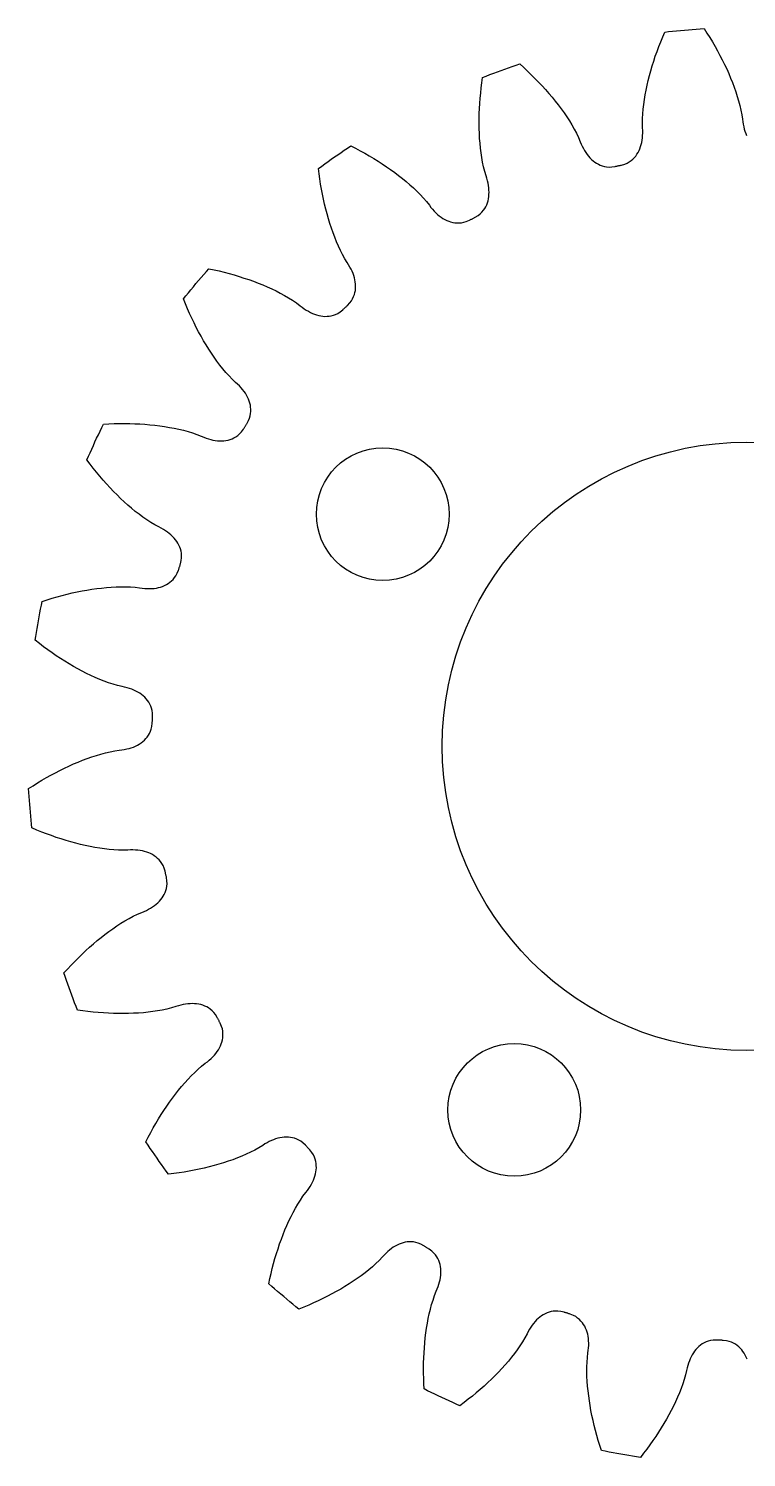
# Model space of a CAD drawing. Header units: millimetres. Extents: x -40.8 to -14.9, y -3.5 to 22.5.
# Drawn here: x -40.84 to -27.86, y -3.36 to 22.48 of the extents above; entities that cross this region are included whole.
import ezdxf

# ---------------------------------------------------------------- set-up
doc = ezdxf.new("R2010")
doc.units = ezdxf.units.MM
doc.layers.get('0').update_dxf_attribs({"linetype": 'CONTINUOUS'})

msp = doc.modelspace()

# ---------------------------------------------------------------- linework, layer by layer
msp.add_lwpolyline([(-27.851, -1.583), (-27.867, -1.545), (-27.884, -1.51), (-27.903, -1.476), (-27.925, -1.444), (-27.948, -1.414), (-27.973, -1.386), (-28.001, -1.359), (-28.03, -1.335), (-28.063, -1.312), (-28.096, -1.293), (-28.134, -1.275), (-28.174, -1.261), (-28.222, -1.249), (-28.284, -1.242), (-28.296, -1.242), (-28.308, -1.241), (-28.319, -1.241), (-28.331, -1.24), (-28.342, -1.24), (-28.354, -1.239), (-28.365, -1.239), (-28.377, -1.238), (-28.388, -1.238), (-28.4, -1.237), (-28.462, -1.239), (-28.511, -1.246), (-28.552, -1.257), (-28.592, -1.271), (-28.627, -1.287), (-28.661, -1.307), (-28.692, -1.328), (-28.722, -1.352), (-28.75, -1.378), (-28.776, -1.406), (-28.8, -1.436), (-28.822, -1.468), (-28.843, -1.502), (-28.862, -1.538), (-28.879, -1.575), (-28.895, -1.614), (-28.909, -1.655), (-28.922, -1.697), (-28.934, -1.741), (-28.944, -1.787), (-28.963, -1.868), (-28.986, -1.95), (-29.013, -2.03), (-29.042, -2.111), (-29.074, -2.191), (-29.108, -2.271), (-29.144, -2.351), (-29.182, -2.43), (-29.222, -2.51), (-29.264, -2.588), (-29.308, -2.667), (-29.354, -2.745), (-29.402, -2.823), (-29.451, -2.901), (-29.502, -2.978), (-29.554, -3.055), (-29.608, -3.131), (-29.664, -3.207), (-29.721, -3.283), (-29.779, -3.358), (-29.85, -3.348), (-29.921, -3.336), (-29.991, -3.325), (-30.062, -3.313), (-30.133, -3.301), (-30.203, -3.288), (-30.273, -3.275), (-30.344, -3.262), (-30.414, -3.248), (-30.484, -3.233), (-30.513, -3.143), (-30.541, -3.052), (-30.567, -2.961), (-30.591, -2.871), (-30.614, -2.781), (-30.635, -2.691), (-30.655, -2.601), (-30.673, -2.511), (-30.689, -2.422), (-30.703, -2.333), (-30.715, -2.245), (-30.726, -2.157), (-30.735, -2.069), (-30.741, -1.982), (-30.746, -1.895), (-30.748, -1.809), (-30.747, -1.723), (-30.744, -1.638), (-30.738, -1.554), (-30.728, -1.47), (-30.722, -1.424), (-30.718, -1.379), (-30.715, -1.335), (-30.715, -1.291), (-30.716, -1.249), (-30.719, -1.208), (-30.725, -1.168), (-30.733, -1.129), (-30.743, -1.092), (-30.755, -1.055), (-30.77, -1.02), (-30.787, -0.986), (-30.807, -0.953), (-30.828, -0.922), (-30.854, -0.892), (-30.881, -0.865), (-30.914, -0.838), (-30.949, -0.813), (-30.992, -0.79), (-31.05, -0.767), (-31.061, -0.764), (-31.072, -0.76), (-31.083, -0.757), (-31.094, -0.753), (-31.105, -0.75), (-31.116, -0.746), (-31.127, -0.743), (-31.138, -0.739), (-31.149, -0.736), (-31.16, -0.732), (-31.221, -0.718), (-31.27, -0.712), (-31.313, -0.712), (-31.354, -0.715), (-31.393, -0.722), (-31.431, -0.732), (-31.467, -0.745), (-31.502, -0.76), (-31.535, -0.778), (-31.567, -0.798), (-31.598, -0.821), (-31.628, -0.846), (-31.657, -0.873), (-31.685, -0.903), (-31.711, -0.935), (-31.736, -0.968), (-31.761, -1.004), (-31.784, -1.041), (-31.807, -1.081), (-31.828, -1.122), (-31.868, -1.196), (-31.911, -1.269), (-31.958, -1.34), (-32.007, -1.41), (-32.058, -1.48), (-32.112, -1.548), (-32.167, -1.616), (-32.225, -1.683), (-32.284, -1.749), (-32.345, -1.814), (-32.408, -1.878), (-32.472, -1.942), (-32.538, -2.005), (-32.606, -2.067), (-32.675, -2.129), (-32.746, -2.189), (-32.818, -2.249), (-32.891, -2.308), (-32.966, -2.367), (-33.042, -2.424), (-33.108, -2.396), (-33.173, -2.367), (-33.238, -2.337), (-33.303, -2.307), (-33.368, -2.277), (-33.433, -2.247), (-33.498, -2.216), (-33.562, -2.185), (-33.626, -2.153), (-33.69, -2.121), (-33.695, -2.026), (-33.698, -1.931), (-33.7, -1.837), (-33.7, -1.743), (-33.699, -1.65), (-33.696, -1.558), (-33.691, -1.466), (-33.685, -1.375), (-33.678, -1.285), (-33.669, -1.195), (-33.658, -1.106), (-33.645, -1.019), (-33.631, -0.932), (-33.615, -0.846), (-33.596, -0.761), (-33.576, -0.677), (-33.554, -0.594), (-33.529, -0.513), (-33.501, -0.433), (-33.47, -0.355), (-33.452, -0.312), (-33.436, -0.269), (-33.422, -0.227), (-33.411, -0.186), (-33.401, -0.145), (-33.393, -0.104), (-33.389, -0.064), (-33.386, -0.024), (-33.386, 0.014), (-33.388, 0.053), (-33.394, 0.091), (-33.401, 0.128), (-33.412, 0.165), (-33.425, 0.2), (-33.442, 0.236), (-33.461, 0.27), (-33.485, 0.304), (-33.513, 0.337), (-33.549, 0.37), (-33.599, 0.408), (-33.609, 0.414), (-33.618, 0.42), (-33.628, 0.426), (-33.638, 0.432), (-33.648, 0.439), (-33.657, 0.445), (-33.667, 0.451), (-33.677, 0.457), (-33.686, 0.463), (-33.696, 0.47), (-33.751, 0.5), (-33.797, 0.518), (-33.838, 0.529), (-33.879, 0.537), (-33.918, 0.54), (-33.958, 0.54), (-33.995, 0.537), (-34.033, 0.531), (-34.07, 0.523), (-34.107, 0.511), (-34.142, 0.497), (-34.177, 0.481), (-34.212, 0.462), (-34.247, 0.441), (-34.281, 0.417), (-34.314, 0.391), (-34.346, 0.363), (-34.379, 0.333), (-34.411, 0.3), (-34.443, 0.266), (-34.5, 0.205), (-34.561, 0.146), (-34.624, 0.089), (-34.689, 0.034), (-34.757, -0.02), (-34.826, -0.072), (-34.898, -0.123), (-34.97, -0.173), (-35.045, -0.221), (-35.121, -0.268), (-35.198, -0.314), (-35.277, -0.359), (-35.357, -0.403), (-35.438, -0.445), (-35.521, -0.487), (-35.605, -0.527), (-35.69, -0.566), (-35.776, -0.605), (-35.863, -0.642), (-35.952, -0.678), (-36.008, -0.633), (-36.063, -0.588), (-36.119, -0.543), (-36.174, -0.497), (-36.229, -0.451), (-36.283, -0.405), (-36.338, -0.358), (-36.392, -0.312), (-36.446, -0.265), (-36.499, -0.217), (-36.479, -0.124), (-36.458, -0.031), (-36.435, 0.06), (-36.411, 0.151), (-36.386, 0.24), (-36.359, 0.329), (-36.331, 0.416), (-36.302, 0.503), (-36.271, 0.588), (-36.239, 0.672), (-36.206, 0.755), (-36.171, 0.836), (-36.134, 0.917), (-36.096, 0.995), (-36.057, 1.073), (-36.015, 1.149), (-35.972, 1.223), (-35.927, 1.295), (-35.88, 1.365), (-35.829, 1.432), (-35.801, 1.469), (-35.774, 1.506), (-35.75, 1.543), (-35.728, 1.58), (-35.708, 1.617), (-35.691, 1.654), (-35.676, 1.692), (-35.663, 1.73), (-35.653, 1.767), (-35.645, 1.805), (-35.64, 1.843), (-35.638, 1.88), (-35.639, 1.919), (-35.642, 1.957), (-35.649, 1.995), (-35.659, 2.033), (-35.674, 2.072), (-35.692, 2.111), (-35.718, 2.153), (-35.757, 2.202), (-35.764, 2.21), (-35.772, 2.219), (-35.78, 2.227), (-35.788, 2.236), (-35.796, 2.244), (-35.803, 2.253), (-35.811, 2.261), (-35.819, 2.27), (-35.827, 2.279), (-35.834, 2.287), (-35.88, 2.33), (-35.919, 2.36), (-35.956, 2.381), (-35.994, 2.399), (-36.031, 2.412), (-36.069, 2.423), (-36.106, 2.429), (-36.144, 2.434), (-36.182, 2.435), (-36.22, 2.433), (-36.258, 2.429), (-36.297, 2.422), (-36.335, 2.413), (-36.374, 2.402), (-36.413, 2.387), (-36.451, 2.371), (-36.49, 2.352), (-36.53, 2.331), (-36.569, 2.309), (-36.608, 2.283), (-36.679, 2.239), (-36.753, 2.198), (-36.829, 2.16), (-36.907, 2.123), (-36.986, 2.089), (-37.066, 2.056), (-37.148, 2.025), (-37.232, 1.996), (-37.316, 1.969), (-37.401, 1.943), (-37.488, 1.918), (-37.576, 1.896), (-37.664, 1.874), (-37.754, 1.854), (-37.845, 1.835), (-37.936, 1.818), (-38.028, 1.802), (-38.121, 1.788), (-38.215, 1.775), (-38.31, 1.763), (-38.353, 1.82), (-38.395, 1.878), (-38.436, 1.936), (-38.478, 1.995), (-38.519, 2.053), (-38.56, 2.112), (-38.6, 2.171), (-38.641, 2.23), (-38.68, 2.289), (-38.72, 2.349), (-38.676, 2.434), (-38.632, 2.518), (-38.586, 2.6), (-38.539, 2.681), (-38.492, 2.761), (-38.443, 2.84), (-38.393, 2.917), (-38.343, 2.993), (-38.291, 3.068), (-38.238, 3.14), (-38.185, 3.212), (-38.13, 3.282), (-38.074, 3.35), (-38.017, 3.416), (-37.958, 3.481), (-37.899, 3.543), (-37.838, 3.604), (-37.776, 3.661), (-37.712, 3.717), (-37.646, 3.768), (-37.609, 3.797), (-37.574, 3.826), (-37.541, 3.855), (-37.51, 3.886), (-37.481, 3.916), (-37.454, 3.948), (-37.43, 3.98), (-37.408, 4.013), (-37.389, 4.047), (-37.372, 4.081), (-37.357, 4.117), (-37.345, 4.152), (-37.336, 4.19), (-37.329, 4.227), (-37.326, 4.266), (-37.326, 4.305), (-37.33, 4.347), (-37.337, 4.389), (-37.352, 4.436), (-37.376, 4.494), (-37.382, 4.504), (-37.387, 4.514), (-37.393, 4.524), (-37.398, 4.535), (-37.403, 4.545), (-37.408, 4.555), (-37.414, 4.565), (-37.419, 4.575), (-37.424, 4.586), (-37.43, 4.596), (-37.462, 4.649), (-37.493, 4.688), (-37.523, 4.718), (-37.555, 4.746), (-37.587, 4.768), (-37.621, 4.788), (-37.655, 4.804), (-37.691, 4.818), (-37.727, 4.829), (-37.764, 4.837), (-37.802, 4.843), (-37.841, 4.846), (-37.881, 4.847), (-37.921, 4.846), (-37.962, 4.842), (-38.004, 4.836), (-38.046, 4.829), (-38.089, 4.819), (-38.133, 4.807), (-38.178, 4.793), (-38.258, 4.768), (-38.34, 4.748), (-38.423, 4.73), (-38.508, 4.715), (-38.593, 4.702), (-38.679, 4.692), (-38.766, 4.683), (-38.854, 4.677), (-38.943, 4.672), (-39.032, 4.669), (-39.122, 4.668), (-39.213, 4.668), (-39.304, 4.671), (-39.396, 4.674), (-39.488, 4.68), (-39.581, 4.687), (-39.674, 4.695), (-39.768, 4.705), (-39.862, 4.717), (-39.957, 4.73), (-39.983, 4.797), (-40.008, 4.864), (-40.034, 4.931), (-40.059, 4.998), (-40.083, 5.065), (-40.108, 5.132), (-40.131, 5.2), (-40.155, 5.267), (-40.178, 5.335), (-40.201, 5.403), (-40.137, 5.473), (-40.072, 5.543), (-40.006, 5.611), (-39.94, 5.677), (-39.874, 5.742), (-39.806, 5.805), (-39.738, 5.867), (-39.67, 5.927), (-39.601, 5.986), (-39.531, 6.042), (-39.46, 6.097), (-39.389, 6.151), (-39.318, 6.202), (-39.245, 6.251), (-39.172, 6.299), (-39.099, 6.344), (-39.024, 6.386), (-38.949, 6.426), (-38.873, 6.463), (-38.796, 6.496), (-38.753, 6.513), (-38.711, 6.532), (-38.672, 6.553), (-38.634, 6.574), (-38.598, 6.596), (-38.565, 6.619), (-38.533, 6.644), (-38.503, 6.671), (-38.475, 6.698), (-38.45, 6.727), (-38.427, 6.757), (-38.406, 6.789), (-38.388, 6.822), (-38.372, 6.857), (-38.358, 6.894), (-38.348, 6.931), (-38.341, 6.973), (-38.337, 7.015), (-38.339, 7.065), (-38.348, 7.126), (-38.35, 7.138), (-38.353, 7.149), (-38.356, 7.16), (-38.358, 7.171), (-38.361, 7.183), (-38.363, 7.194), (-38.365, 7.205), (-38.368, 7.217), (-38.37, 7.228), (-38.373, 7.239), (-38.39, 7.299), (-38.41, 7.344), (-38.431, 7.381), (-38.455, 7.416), (-38.48, 7.446), (-38.508, 7.474), (-38.537, 7.498), (-38.568, 7.521), (-38.6, 7.541), (-38.634, 7.559), (-38.669, 7.574), (-38.705, 7.587), (-38.743, 7.599), (-38.783, 7.608), (-38.823, 7.615), (-38.865, 7.62), (-38.908, 7.623), (-38.953, 7.625), (-38.998, 7.625), (-39.045, 7.623), (-39.128, 7.62), (-39.213, 7.621), (-39.298, 7.626), (-39.383, 7.633), (-39.469, 7.643), (-39.555, 7.655), (-39.641, 7.669), (-39.728, 7.686), (-39.815, 7.704), (-39.902, 7.724), (-39.989, 7.747), (-40.077, 7.771), (-40.164, 7.796), (-40.252, 7.824), (-40.339, 7.853), (-40.427, 7.884), (-40.515, 7.916), (-40.603, 7.95), (-40.691, 7.986), (-40.779, 8.023), (-40.787, 8.094), (-40.794, 8.165), (-40.802, 8.236), (-40.808, 8.307), (-40.815, 8.379), (-40.821, 8.45), (-40.826, 8.521), (-40.831, 8.593), (-40.836, 8.664), (-40.841, 8.736), (-40.76, 8.787), (-40.68, 8.837), (-40.599, 8.886), (-40.518, 8.933), (-40.437, 8.978), (-40.355, 9.022), (-40.274, 9.064), (-40.192, 9.105), (-40.11, 9.143), (-40.028, 9.18), (-39.946, 9.215), (-39.863, 9.248), (-39.781, 9.279), (-39.698, 9.308), (-39.615, 9.335), (-39.533, 9.359), (-39.45, 9.381), (-39.367, 9.4), (-39.284, 9.416), (-39.201, 9.428), (-39.155, 9.434), (-39.11, 9.441), (-39.066, 9.451), (-39.025, 9.461), (-38.984, 9.473), (-38.945, 9.487), (-38.908, 9.503), (-38.873, 9.521), (-38.839, 9.54), (-38.807, 9.561), (-38.777, 9.585), (-38.748, 9.61), (-38.722, 9.638), (-38.698, 9.666), (-38.675, 9.699), (-38.655, 9.733), (-38.638, 9.771), (-38.623, 9.811), (-38.612, 9.859), (-38.605, 9.921), (-38.604, 9.933), (-38.604, 9.944), (-38.603, 9.956), (-38.603, 9.967), (-38.602, 9.979), (-38.602, 9.99), (-38.601, 10.002), (-38.601, 10.013), (-38.6, 10.025), (-38.6, 10.036), (-38.601, 10.099), (-38.608, 10.147), (-38.619, 10.189), (-38.633, 10.228), (-38.65, 10.264), (-38.669, 10.298), (-38.691, 10.329), (-38.715, 10.359), (-38.741, 10.386), (-38.769, 10.412), (-38.799, 10.436), (-38.831, 10.458), (-38.865, 10.479), (-38.9, 10.499), (-38.938, 10.516), (-38.977, 10.531), (-39.018, 10.546), (-39.06, 10.559), (-39.104, 10.571), (-39.149, 10.581), (-39.231, 10.6), (-39.312, 10.623), (-39.393, 10.649), (-39.474, 10.678), (-39.554, 10.71), (-39.634, 10.744), (-39.714, 10.78), (-39.793, 10.818), (-39.872, 10.859), (-39.951, 10.901), (-40.03, 10.945), (-40.108, 10.991), (-40.186, 11.038), (-40.263, 11.087), (-40.341, 11.138), (-40.417, 11.191), (-40.494, 11.245), (-40.57, 11.3), (-40.646, 11.357), (-40.721, 11.416), (-40.71, 11.487), (-40.699, 11.557), (-40.688, 11.628), (-40.676, 11.699), (-40.664, 11.769), (-40.651, 11.839), (-40.638, 11.91), (-40.624, 11.98), (-40.61, 12.05), (-40.596, 12.12), (-40.505, 12.15), (-40.415, 12.177), (-40.324, 12.203), (-40.234, 12.228), (-40.143, 12.25), (-40.053, 12.272), (-39.964, 12.291), (-39.874, 12.309), (-39.785, 12.325), (-39.696, 12.339), (-39.608, 12.352), (-39.52, 12.362), (-39.432, 12.371), (-39.345, 12.378), (-39.258, 12.382), (-39.171, 12.384), (-39.086, 12.384), (-39.001, 12.381), (-38.916, 12.375), (-38.833, 12.364), (-38.787, 12.358), (-38.742, 12.354), (-38.697, 12.352), (-38.654, 12.351), (-38.612, 12.352), (-38.571, 12.356), (-38.531, 12.362), (-38.492, 12.37), (-38.455, 12.379), (-38.418, 12.392), (-38.383, 12.407), (-38.349, 12.423), (-38.316, 12.443), (-38.285, 12.465), (-38.255, 12.491), (-38.227, 12.518), (-38.201, 12.55), (-38.176, 12.585), (-38.153, 12.629), (-38.13, 12.687), (-38.126, 12.698), (-38.123, 12.709), (-38.12, 12.72), (-38.116, 12.731), (-38.113, 12.742), (-38.109, 12.753), (-38.106, 12.764), (-38.102, 12.775), (-38.099, 12.786), (-38.095, 12.797), (-38.08, 12.858), (-38.075, 12.906), (-38.074, 12.949), (-38.078, 12.991), (-38.085, 13.029), (-38.095, 13.068), (-38.108, 13.103), (-38.123, 13.138), (-38.141, 13.171), (-38.161, 13.204), (-38.184, 13.235), (-38.209, 13.264), (-38.236, 13.293), (-38.266, 13.321), (-38.297, 13.348), (-38.331, 13.373), (-38.367, 13.397), (-38.404, 13.421), (-38.444, 13.443), (-38.485, 13.465), (-38.559, 13.505), (-38.631, 13.548), (-38.703, 13.594), (-38.773, 13.643), (-38.842, 13.695), (-38.911, 13.748), (-38.979, 13.804), (-39.045, 13.861), (-39.111, 13.921), (-39.177, 13.982), (-39.241, 14.045), (-39.305, 14.109), (-39.368, 14.175), (-39.43, 14.243), (-39.491, 14.312), (-39.552, 14.382), (-39.612, 14.454), (-39.671, 14.528), (-39.729, 14.602), (-39.787, 14.679), (-39.758, 14.744), (-39.729, 14.809), (-39.7, 14.875), (-39.67, 14.94), (-39.64, 15.005), (-39.61, 15.069), (-39.579, 15.134), (-39.548, 15.198), (-39.516, 15.263), (-39.484, 15.327), (-39.389, 15.331), (-39.294, 15.334), (-39.2, 15.336), (-39.106, 15.336), (-39.013, 15.335), (-38.921, 15.332), (-38.829, 15.328), (-38.738, 15.322), (-38.647, 15.314), (-38.558, 15.305), (-38.469, 15.294), (-38.381, 15.282), (-38.294, 15.267), (-38.208, 15.251), (-38.123, 15.233), (-38.04, 15.213), (-37.957, 15.19), (-37.875, 15.165), (-37.796, 15.137), (-37.718, 15.106), (-37.675, 15.088), (-37.632, 15.072), (-37.59, 15.059), (-37.548, 15.047), (-37.507, 15.037), (-37.467, 15.03), (-37.427, 15.025), (-37.387, 15.023), (-37.348, 15.022), (-37.31, 15.025), (-37.272, 15.03), (-37.235, 15.038), (-37.198, 15.049), (-37.163, 15.061), (-37.127, 15.078), (-37.093, 15.098), (-37.059, 15.122), (-37.026, 15.149), (-36.992, 15.185), (-36.955, 15.235), (-36.949, 15.245), (-36.943, 15.255), (-36.937, 15.265), (-36.93, 15.274), (-36.924, 15.284), (-36.918, 15.294), (-36.912, 15.304), (-36.906, 15.313), (-36.899, 15.323), (-36.893, 15.333), (-36.863, 15.388), (-36.845, 15.433), (-36.834, 15.475), (-36.826, 15.516), (-36.823, 15.555), (-36.822, 15.594), (-36.826, 15.632), (-36.831, 15.67), (-36.84, 15.706), (-36.851, 15.743), (-36.865, 15.779), (-36.882, 15.814), (-36.901, 15.849), (-36.922, 15.883), (-36.946, 15.917), (-36.972, 15.95), (-37, 15.983), (-37.03, 16.015), (-37.062, 16.047), (-37.097, 16.079), (-37.158, 16.136), (-37.217, 16.197), (-37.274, 16.26), (-37.329, 16.326), (-37.383, 16.393), (-37.435, 16.463), (-37.486, 16.534), (-37.536, 16.607), (-37.584, 16.681), (-37.631, 16.757), (-37.677, 16.834), (-37.722, 16.913), (-37.766, 16.993), (-37.808, 17.075), (-37.85, 17.157), (-37.89, 17.241), (-37.929, 17.326), (-37.967, 17.412), (-38.004, 17.5), (-38.04, 17.588), (-37.996, 17.644), (-37.951, 17.7), (-37.905, 17.755), (-37.86, 17.81), (-37.814, 17.865), (-37.768, 17.92), (-37.721, 17.974), (-37.674, 18.028), (-37.627, 18.082), (-37.58, 18.136), (-37.487, 18.116), (-37.394, 18.094), (-37.303, 18.071), (-37.212, 18.047), (-37.123, 18.022), (-37.034, 17.995), (-36.947, 17.967), (-36.86, 17.938), (-36.775, 17.907), (-36.691, 17.875), (-36.608, 17.842), (-36.526, 17.807), (-36.446, 17.771), (-36.367, 17.733), (-36.29, 17.693), (-36.214, 17.652), (-36.14, 17.609), (-36.068, 17.564), (-35.998, 17.516), (-35.931, 17.466), (-35.894, 17.437), (-35.857, 17.411), (-35.82, 17.387), (-35.783, 17.365), (-35.746, 17.345), (-35.708, 17.327), (-35.671, 17.312), (-35.633, 17.3), (-35.596, 17.289), (-35.558, 17.282), (-35.52, 17.277), (-35.482, 17.274), (-35.444, 17.275), (-35.406, 17.279), (-35.368, 17.286), (-35.33, 17.296), (-35.291, 17.31), (-35.252, 17.328), (-35.21, 17.354), (-35.161, 17.393), (-35.152, 17.401), (-35.144, 17.409), (-35.135, 17.417), (-35.127, 17.424), (-35.118, 17.432), (-35.11, 17.44), (-35.101, 17.448), (-35.093, 17.455), (-35.084, 17.463), (-35.076, 17.471), (-35.033, 17.516), (-35.003, 17.556), (-34.982, 17.593), (-34.964, 17.631), (-34.951, 17.667), (-34.94, 17.705), (-34.933, 17.742), (-34.929, 17.781), (-34.928, 17.818), (-34.929, 17.857), (-34.934, 17.895), (-34.941, 17.933), (-34.95, 17.972), (-34.961, 18.01), (-34.975, 18.049), (-34.992, 18.088), (-35.011, 18.127), (-35.031, 18.166), (-35.054, 18.205), (-35.079, 18.245), (-35.124, 18.316), (-35.165, 18.39), (-35.203, 18.466), (-35.24, 18.543), (-35.274, 18.622), (-35.307, 18.703), (-35.337, 18.785), (-35.366, 18.868), (-35.394, 18.952), (-35.42, 19.038), (-35.444, 19.125), (-35.467, 19.212), (-35.489, 19.301), (-35.509, 19.39), (-35.527, 19.481), (-35.545, 19.572), (-35.561, 19.665), (-35.575, 19.758), (-35.588, 19.852), (-35.6, 19.947), (-35.542, 19.989), (-35.485, 20.031), (-35.427, 20.073), (-35.368, 20.114), (-35.31, 20.156), (-35.251, 20.196), (-35.192, 20.237), (-35.133, 20.277), (-35.073, 20.317), (-35.014, 20.356), (-34.929, 20.313), (-34.845, 20.268), (-34.763, 20.222), (-34.681, 20.176), (-34.601, 20.128), (-34.523, 20.08), (-34.446, 20.03), (-34.37, 19.979), (-34.295, 19.928), (-34.222, 19.875), (-34.151, 19.821), (-34.081, 19.766), (-34.013, 19.71), (-33.947, 19.653), (-33.882, 19.595), (-33.82, 19.535), (-33.759, 19.475), (-33.701, 19.412), (-33.646, 19.348), (-33.594, 19.282), (-33.566, 19.245), (-33.537, 19.21), (-33.507, 19.177), (-33.477, 19.146), (-33.447, 19.118), (-33.415, 19.091), (-33.383, 19.067), (-33.349, 19.045), (-33.316, 19.025), (-33.282, 19.008), (-33.246, 18.994), (-33.21, 18.982), (-33.173, 18.973), (-33.136, 18.966), (-33.097, 18.963), (-33.058, 18.963), (-33.016, 18.966), (-32.974, 18.974), (-32.927, 18.988), (-32.869, 19.013), (-32.859, 19.018), (-32.849, 19.024), (-32.839, 19.029), (-32.828, 19.034), (-32.818, 19.04), (-32.808, 19.045), (-32.798, 19.05), (-32.787, 19.056), (-32.777, 19.061), (-32.767, 19.066), (-32.713, 19.099), (-32.675, 19.129), (-32.644, 19.159), (-32.617, 19.191), (-32.595, 19.223), (-32.575, 19.257), (-32.559, 19.291), (-32.545, 19.327), (-32.534, 19.363), (-32.526, 19.401), (-32.52, 19.439), (-32.517, 19.477), (-32.515, 19.517), (-32.517, 19.558), (-32.52, 19.599), (-32.526, 19.64), (-32.534, 19.683), (-32.544, 19.726), (-32.556, 19.77), (-32.57, 19.814), (-32.594, 19.895), (-32.615, 19.977), (-32.633, 20.06), (-32.648, 20.144), (-32.66, 20.23), (-32.671, 20.316), (-32.679, 20.403), (-32.686, 20.491), (-32.691, 20.579), (-32.694, 20.669), (-32.695, 20.759), (-32.694, 20.849), (-32.692, 20.941), (-32.688, 21.032), (-32.683, 21.125), (-32.676, 21.217), (-32.667, 21.311), (-32.657, 21.404), (-32.646, 21.499), (-32.633, 21.593), (-32.566, 21.619), (-32.499, 21.645), (-32.432, 21.67), (-32.365, 21.695), (-32.298, 21.72), (-32.231, 21.744), (-32.163, 21.768), (-32.096, 21.791), (-32.028, 21.814), (-31.96, 21.837), (-31.889, 21.773), (-31.82, 21.708), (-31.752, 21.643), (-31.686, 21.577), (-31.621, 21.51), (-31.558, 21.443), (-31.496, 21.375), (-31.436, 21.306), (-31.377, 21.237), (-31.32, 21.167), (-31.265, 21.097), (-31.212, 21.026), (-31.161, 20.954), (-31.111, 20.882), (-31.064, 20.809), (-31.019, 20.735), (-30.977, 20.661), (-30.937, 20.586), (-30.9, 20.51), (-30.867, 20.432), (-30.849, 20.389), (-30.83, 20.348), (-30.81, 20.308), (-30.789, 20.271), (-30.767, 20.235), (-30.744, 20.201), (-30.719, 20.169), (-30.692, 20.14), (-30.665, 20.112), (-30.636, 20.086), (-30.606, 20.063), (-30.574, 20.042), (-30.54, 20.024), (-30.506, 20.008), (-30.469, 19.995), (-30.431, 19.984), (-30.39, 19.977), (-30.347, 19.974), (-30.298, 19.975), (-30.236, 19.984), (-30.225, 19.987), (-30.214, 19.989), (-30.203, 19.992), (-30.191, 19.995), (-30.18, 19.997), (-30.169, 19.999), (-30.158, 20.002), (-30.146, 20.004), (-30.135, 20.007), (-30.124, 20.009), (-30.064, 20.027), (-30.019, 20.046), (-29.981, 20.068), (-29.947, 20.091), (-29.917, 20.117), (-29.889, 20.144), (-29.865, 20.173), (-29.842, 20.204), (-29.822, 20.236), (-29.804, 20.27), (-29.789, 20.305), (-29.776, 20.342), (-29.764, 20.38), (-29.755, 20.419), (-29.748, 20.46), (-29.743, 20.502), (-29.74, 20.545), (-29.738, 20.589), (-29.738, 20.635), (-29.74, 20.681), (-29.743, 20.765), (-29.741, 20.849), (-29.737, 20.934), (-29.73, 21.02), (-29.72, 21.106), (-29.708, 21.192), (-29.693, 21.278), (-29.677, 21.365), (-29.659, 21.451), (-29.638, 21.538), (-29.616, 21.626), (-29.592, 21.713), (-29.567, 21.801), (-29.539, 21.888), (-29.51, 21.976), (-29.479, 22.064), (-29.447, 22.152), (-29.413, 22.24), (-29.377, 22.328), (-29.34, 22.415), (-29.269, 22.423), (-29.198, 22.431), (-29.127, 22.438), (-29.055, 22.445), (-28.984, 22.451), (-28.913, 22.457), (-28.841, 22.463), (-28.77, 22.468), (-28.699, 22.473), (-28.627, 22.477), (-28.576, 22.397), (-28.525, 22.316), (-28.477, 22.236), (-28.43, 22.155), (-28.384, 22.073), (-28.341, 21.992), (-28.299, 21.91), (-28.258, 21.829), (-28.22, 21.747), (-28.183, 21.664), (-28.148, 21.582), (-28.115, 21.5), (-28.084, 21.417), (-28.055, 21.335), (-28.028, 21.252), (-28.004, 21.169), (-27.982, 21.086), (-27.963, 21.003), (-27.947, 20.92), (-27.935, 20.837), (-27.929, 20.791), (-27.922, 20.746), (-27.912, 20.703), (-27.902, 20.661), (-27.89, 20.621), (-27.876, 20.582), (-27.86, 20.545)])
msp.add_lwpolyline([(-27.851, -1.583), (-27.867, -1.545), (-27.884, -1.51), (-27.903, -1.476), (-27.925, -1.444), (-27.948, -1.414), (-27.973, -1.386), (-28.001, -1.359), (-28.03, -1.335), (-28.063, -1.312), (-28.096, -1.293), (-28.134, -1.275), (-28.174, -1.261), (-28.222, -1.249), (-28.284, -1.242), (-28.296, -1.242), (-28.308, -1.241), (-28.319, -1.241), (-28.331, -1.24), (-28.342, -1.24), (-28.354, -1.239), (-28.365, -1.239), (-28.377, -1.238), (-28.388, -1.238), (-28.4, -1.237), (-28.462, -1.239), (-28.511, -1.246), (-28.552, -1.257), (-28.592, -1.271), (-28.627, -1.287), (-28.661, -1.307), (-28.692, -1.328), (-28.722, -1.352), (-28.75, -1.378), (-28.776, -1.406), (-28.8, -1.436), (-28.822, -1.468), (-28.843, -1.502), (-28.862, -1.538), (-28.879, -1.575), (-28.895, -1.614), (-28.909, -1.655), (-28.922, -1.697), (-28.934, -1.741), (-28.944, -1.787), (-28.963, -1.868), (-28.986, -1.95), (-29.013, -2.03), (-29.042, -2.111), (-29.074, -2.191), (-29.108, -2.271), (-29.144, -2.351), (-29.182, -2.43), (-29.222, -2.51), (-29.264, -2.588), (-29.308, -2.667), (-29.354, -2.745), (-29.402, -2.823), (-29.451, -2.901), (-29.502, -2.978), (-29.554, -3.055), (-29.608, -3.131), (-29.664, -3.207), (-29.721, -3.283), (-29.779, -3.358), (-29.85, -3.348), (-29.921, -3.336), (-29.991, -3.325), (-30.062, -3.313), (-30.133, -3.301), (-30.203, -3.288), (-30.273, -3.275), (-30.344, -3.262), (-30.414, -3.248), (-30.484, -3.233), (-30.513, -3.143), (-30.541, -3.052), (-30.567, -2.961), (-30.591, -2.871), (-30.614, -2.781), (-30.635, -2.691), (-30.655, -2.601), (-30.673, -2.511), (-30.689, -2.422), (-30.703, -2.333), (-30.715, -2.245), (-30.726, -2.157), (-30.735, -2.069), (-30.741, -1.982), (-30.746, -1.895), (-30.748, -1.809), (-30.747, -1.723), (-30.744, -1.638), (-30.738, -1.554), (-30.728, -1.47), (-30.722, -1.424), (-30.718, -1.379), (-30.715, -1.335), (-30.715, -1.291), (-30.716, -1.249), (-30.719, -1.208), (-30.725, -1.168), (-30.733, -1.129), (-30.743, -1.092), (-30.755, -1.055), (-30.77, -1.02), (-30.787, -0.986), (-30.807, -0.953), (-30.828, -0.922), (-30.854, -0.892), (-30.881, -0.865), (-30.914, -0.838), (-30.949, -0.813), (-30.992, -0.79), (-31.05, -0.767), (-31.061, -0.764), (-31.072, -0.76), (-31.083, -0.757), (-31.094, -0.753), (-31.105, -0.75), (-31.116, -0.746), (-31.127, -0.743), (-31.138, -0.739), (-31.149, -0.736), (-31.16, -0.732), (-31.221, -0.718), (-31.27, -0.712), (-31.313, -0.712), (-31.354, -0.715), (-31.393, -0.722), (-31.431, -0.732), (-31.467, -0.745), (-31.502, -0.76), (-31.535, -0.778), (-31.567, -0.798), (-31.598, -0.821), (-31.628, -0.846), (-31.657, -0.873), (-31.685, -0.903), (-31.711, -0.935), (-31.736, -0.968), (-31.761, -1.004), (-31.784, -1.041), (-31.807, -1.081), (-31.828, -1.122), (-31.868, -1.196), (-31.911, -1.269), (-31.958, -1.34), (-32.007, -1.41), (-32.058, -1.48), (-32.112, -1.548), (-32.167, -1.616), (-32.225, -1.683), (-32.284, -1.749), (-32.345, -1.814), (-32.408, -1.878), (-32.472, -1.942), (-32.538, -2.005), (-32.606, -2.067), (-32.675, -2.129), (-32.746, -2.189), (-32.818, -2.249), (-32.891, -2.308), (-32.966, -2.367), (-33.042, -2.424), (-33.108, -2.396), (-33.173, -2.367), (-33.238, -2.337), (-33.303, -2.307), (-33.368, -2.277), (-33.433, -2.247), (-33.498, -2.216), (-33.562, -2.185), (-33.626, -2.153), (-33.69, -2.121), (-33.695, -2.026), (-33.698, -1.931), (-33.7, -1.837), (-33.7, -1.743), (-33.699, -1.65), (-33.696, -1.558), (-33.691, -1.466), (-33.685, -1.375), (-33.678, -1.285), (-33.669, -1.195), (-33.658, -1.106), (-33.645, -1.019), (-33.631, -0.932), (-33.615, -0.846), (-33.596, -0.761), (-33.576, -0.677), (-33.554, -0.594), (-33.529, -0.513), (-33.501, -0.433), (-33.47, -0.355), (-33.452, -0.312), (-33.436, -0.269), (-33.422, -0.227), (-33.411, -0.186), (-33.401, -0.145), (-33.393, -0.104), (-33.389, -0.064), (-33.386, -0.024), (-33.386, 0.014), (-33.388, 0.053), (-33.394, 0.091), (-33.401, 0.128), (-33.412, 0.165), (-33.425, 0.2), (-33.442, 0.236), (-33.461, 0.27), (-33.485, 0.304), (-33.513, 0.337), (-33.549, 0.37), (-33.599, 0.408), (-33.609, 0.414), (-33.618, 0.42), (-33.628, 0.426), (-33.638, 0.432), (-33.648, 0.439), (-33.657, 0.445), (-33.667, 0.451), (-33.677, 0.457), (-33.686, 0.463), (-33.696, 0.47), (-33.751, 0.5), (-33.797, 0.518), (-33.838, 0.529), (-33.879, 0.537), (-33.918, 0.54), (-33.958, 0.54), (-33.995, 0.537), (-34.033, 0.531), (-34.07, 0.523), (-34.107, 0.511), (-34.142, 0.497), (-34.177, 0.481), (-34.212, 0.462), (-34.247, 0.441), (-34.281, 0.417), (-34.314, 0.391), (-34.346, 0.363), (-34.379, 0.333), (-34.411, 0.3), (-34.443, 0.266), (-34.5, 0.205), (-34.561, 0.146), (-34.624, 0.089), (-34.689, 0.034), (-34.757, -0.02), (-34.826, -0.072), (-34.898, -0.123), (-34.97, -0.173), (-35.045, -0.221), (-35.121, -0.268), (-35.198, -0.314), (-35.277, -0.359), (-35.357, -0.403), (-35.438, -0.445), (-35.521, -0.487), (-35.605, -0.527), (-35.69, -0.566), (-35.776, -0.605), (-35.863, -0.642), (-35.952, -0.678), (-36.008, -0.633), (-36.063, -0.588), (-36.119, -0.543), (-36.174, -0.497), (-36.229, -0.451), (-36.283, -0.405), (-36.338, -0.358), (-36.392, -0.312), (-36.446, -0.265), (-36.499, -0.217), (-36.479, -0.124), (-36.458, -0.031), (-36.435, 0.06), (-36.411, 0.151), (-36.386, 0.24), (-36.359, 0.329), (-36.331, 0.416), (-36.302, 0.503), (-36.271, 0.588), (-36.239, 0.672), (-36.206, 0.755), (-36.171, 0.836), (-36.134, 0.917), (-36.096, 0.995), (-36.057, 1.073), (-36.015, 1.149), (-35.972, 1.223), (-35.927, 1.295), (-35.88, 1.365), (-35.829, 1.432), (-35.801, 1.469), (-35.774, 1.506), (-35.75, 1.543), (-35.728, 1.58), (-35.708, 1.617), (-35.691, 1.654), (-35.676, 1.692), (-35.663, 1.73), (-35.653, 1.767), (-35.645, 1.805), (-35.64, 1.843), (-35.638, 1.88), (-35.639, 1.919), (-35.642, 1.957), (-35.649, 1.995), (-35.659, 2.033), (-35.674, 2.072), (-35.692, 2.111), (-35.718, 2.153), (-35.757, 2.202), (-35.764, 2.21), (-35.772, 2.219), (-35.78, 2.227), (-35.788, 2.236), (-35.796, 2.244), (-35.803, 2.253), (-35.811, 2.261), (-35.819, 2.27), (-35.827, 2.279), (-35.834, 2.287), (-35.88, 2.33), (-35.919, 2.36), (-35.956, 2.381), (-35.994, 2.399), (-36.031, 2.412), (-36.069, 2.423), (-36.106, 2.429), (-36.144, 2.434), (-36.182, 2.435), (-36.22, 2.433), (-36.258, 2.429), (-36.297, 2.422), (-36.335, 2.413), (-36.374, 2.402), (-36.413, 2.387), (-36.451, 2.371), (-36.49, 2.352), (-36.53, 2.331), (-36.569, 2.309), (-36.608, 2.283), (-36.679, 2.239), (-36.753, 2.198), (-36.829, 2.16), (-36.907, 2.123), (-36.986, 2.089), (-37.066, 2.056), (-37.148, 2.025), (-37.232, 1.996), (-37.316, 1.969), (-37.401, 1.943), (-37.488, 1.918), (-37.576, 1.896), (-37.664, 1.874), (-37.754, 1.854), (-37.845, 1.835), (-37.936, 1.818), (-38.028, 1.802), (-38.121, 1.788), (-38.215, 1.775), (-38.31, 1.763), (-38.353, 1.82), (-38.395, 1.878), (-38.436, 1.936), (-38.478, 1.995), (-38.519, 2.053), (-38.56, 2.112), (-38.6, 2.171), (-38.641, 2.23), (-38.68, 2.289), (-38.72, 2.349), (-38.676, 2.434), (-38.632, 2.518), (-38.586, 2.6), (-38.539, 2.681), (-38.492, 2.761), (-38.443, 2.84), (-38.393, 2.917), (-38.343, 2.993), (-38.291, 3.068), (-38.238, 3.14), (-38.185, 3.212), (-38.13, 3.282), (-38.074, 3.35), (-38.017, 3.416), (-37.958, 3.481), (-37.899, 3.543), (-37.838, 3.604), (-37.776, 3.661), (-37.712, 3.717), (-37.646, 3.768), (-37.609, 3.797), (-37.574, 3.826), (-37.541, 3.855), (-37.51, 3.886), (-37.481, 3.916), (-37.454, 3.948), (-37.43, 3.98), (-37.408, 4.013), (-37.389, 4.047), (-37.372, 4.081), (-37.357, 4.117), (-37.345, 4.152), (-37.336, 4.19), (-37.329, 4.227), (-37.326, 4.266), (-37.326, 4.305), (-37.33, 4.347), (-37.337, 4.389), (-37.352, 4.436), (-37.376, 4.494), (-37.382, 4.504), (-37.387, 4.514), (-37.393, 4.524), (-37.398, 4.535), (-37.403, 4.545), (-37.408, 4.555), (-37.414, 4.565), (-37.419, 4.575), (-37.424, 4.586), (-37.43, 4.596), (-37.462, 4.649), (-37.493, 4.688), (-37.523, 4.718), (-37.555, 4.746), (-37.587, 4.768), (-37.621, 4.788), (-37.655, 4.804), (-37.691, 4.818), (-37.727, 4.829), (-37.764, 4.837), (-37.802, 4.843), (-37.841, 4.846), (-37.881, 4.847), (-37.921, 4.846), (-37.962, 4.842), (-38.004, 4.836), (-38.046, 4.829), (-38.089, 4.819), (-38.133, 4.807), (-38.178, 4.793), (-38.258, 4.768), (-38.34, 4.748), (-38.423, 4.73), (-38.508, 4.715), (-38.593, 4.702), (-38.679, 4.692), (-38.766, 4.683), (-38.854, 4.677), (-38.943, 4.672), (-39.032, 4.669), (-39.122, 4.668), (-39.213, 4.668), (-39.304, 4.671), (-39.396, 4.674), (-39.488, 4.68), (-39.581, 4.687), (-39.674, 4.695), (-39.768, 4.705), (-39.862, 4.717), (-39.957, 4.73), (-39.983, 4.797), (-40.008, 4.864), (-40.034, 4.931), (-40.059, 4.998), (-40.083, 5.065), (-40.108, 5.132), (-40.131, 5.2), (-40.155, 5.267), (-40.178, 5.335), (-40.201, 5.403), (-40.137, 5.473), (-40.072, 5.543), (-40.006, 5.611), (-39.94, 5.677), (-39.874, 5.742), (-39.806, 5.805), (-39.738, 5.867), (-39.67, 5.927), (-39.601, 5.986), (-39.531, 6.042), (-39.46, 6.097), (-39.389, 6.151), (-39.318, 6.202), (-39.245, 6.251), (-39.172, 6.299), (-39.099, 6.344), (-39.024, 6.386), (-38.949, 6.426), (-38.873, 6.463), (-38.796, 6.496), (-38.753, 6.513), (-38.711, 6.532), (-38.672, 6.553), (-38.634, 6.574), (-38.598, 6.596), (-38.565, 6.619), (-38.533, 6.644), (-38.503, 6.671), (-38.475, 6.698), (-38.45, 6.727), (-38.427, 6.757), (-38.406, 6.789), (-38.388, 6.822), (-38.372, 6.857), (-38.358, 6.894), (-38.348, 6.931), (-38.341, 6.973), (-38.337, 7.015), (-38.339, 7.065), (-38.348, 7.126), (-38.35, 7.138), (-38.353, 7.149), (-38.356, 7.16), (-38.358, 7.171), (-38.361, 7.183), (-38.363, 7.194), (-38.365, 7.205), (-38.368, 7.217), (-38.37, 7.228), (-38.373, 7.239), (-38.39, 7.299), (-38.41, 7.344), (-38.431, 7.381), (-38.455, 7.416), (-38.48, 7.446), (-38.508, 7.474), (-38.537, 7.498), (-38.568, 7.521), (-38.6, 7.541), (-38.634, 7.559), (-38.669, 7.574), (-38.705, 7.587), (-38.743, 7.599), (-38.783, 7.608), (-38.823, 7.615), (-38.865, 7.62), (-38.908, 7.623), (-38.953, 7.625), (-38.998, 7.625), (-39.045, 7.623), (-39.128, 7.62), (-39.213, 7.621), (-39.298, 7.626), (-39.383, 7.633), (-39.469, 7.643), (-39.555, 7.655), (-39.641, 7.669), (-39.728, 7.686), (-39.815, 7.704), (-39.902, 7.724), (-39.989, 7.747), (-40.077, 7.771), (-40.164, 7.796), (-40.252, 7.824), (-40.339, 7.853), (-40.427, 7.884), (-40.515, 7.916), (-40.603, 7.95), (-40.691, 7.986), (-40.779, 8.023), (-40.787, 8.094), (-40.794, 8.165), (-40.802, 8.236), (-40.808, 8.307), (-40.815, 8.379), (-40.821, 8.45), (-40.826, 8.521), (-40.831, 8.593), (-40.836, 8.664), (-40.841, 8.736), (-40.76, 8.787), (-40.68, 8.837), (-40.599, 8.886), (-40.518, 8.933), (-40.437, 8.978), (-40.355, 9.022), (-40.274, 9.064), (-40.192, 9.105), (-40.11, 9.143), (-40.028, 9.18), (-39.946, 9.215), (-39.863, 9.248), (-39.781, 9.279), (-39.698, 9.308), (-39.615, 9.335), (-39.533, 9.359), (-39.45, 9.381), (-39.367, 9.4), (-39.284, 9.416), (-39.201, 9.428), (-39.155, 9.434), (-39.11, 9.441), (-39.066, 9.451), (-39.025, 9.461), (-38.984, 9.473), (-38.945, 9.487), (-38.908, 9.503), (-38.873, 9.521), (-38.839, 9.54), (-38.807, 9.561), (-38.777, 9.585), (-38.748, 9.61), (-38.722, 9.638), (-38.698, 9.666), (-38.675, 9.699), (-38.655, 9.733), (-38.638, 9.771), (-38.623, 9.811), (-38.612, 9.859), (-38.605, 9.921), (-38.604, 9.933), (-38.604, 9.944), (-38.603, 9.956), (-38.603, 9.967), (-38.602, 9.979), (-38.602, 9.99), (-38.601, 10.002), (-38.601, 10.013), (-38.6, 10.025), (-38.6, 10.036), (-38.601, 10.099), (-38.608, 10.147), (-38.619, 10.189), (-38.633, 10.228), (-38.65, 10.264), (-38.669, 10.298), (-38.691, 10.329), (-38.715, 10.359), (-38.741, 10.386), (-38.769, 10.412), (-38.799, 10.436), (-38.831, 10.458), (-38.865, 10.479), (-38.9, 10.499), (-38.938, 10.516), (-38.977, 10.531), (-39.018, 10.546), (-39.06, 10.559), (-39.104, 10.571), (-39.149, 10.581), (-39.231, 10.6), (-39.312, 10.623), (-39.393, 10.649), (-39.474, 10.678), (-39.554, 10.71), (-39.634, 10.744), (-39.714, 10.78), (-39.793, 10.818), (-39.872, 10.859), (-39.951, 10.901), (-40.03, 10.945), (-40.108, 10.991), (-40.186, 11.038), (-40.263, 11.087), (-40.341, 11.138), (-40.417, 11.191), (-40.494, 11.245), (-40.57, 11.3), (-40.646, 11.357), (-40.721, 11.416), (-40.71, 11.487), (-40.699, 11.557), (-40.688, 11.628), (-40.676, 11.699), (-40.664, 11.769), (-40.651, 11.839), (-40.638, 11.91), (-40.624, 11.98), (-40.61, 12.05), (-40.596, 12.12), (-40.505, 12.15), (-40.415, 12.177), (-40.324, 12.203), (-40.234, 12.228), (-40.143, 12.25), (-40.053, 12.272), (-39.964, 12.291), (-39.874, 12.309), (-39.785, 12.325), (-39.696, 12.339), (-39.608, 12.352), (-39.52, 12.362), (-39.432, 12.371), (-39.345, 12.378), (-39.258, 12.382), (-39.171, 12.384), (-39.086, 12.384), (-39.001, 12.381), (-38.916, 12.375), (-38.833, 12.364), (-38.787, 12.358), (-38.742, 12.354), (-38.697, 12.352), (-38.654, 12.351), (-38.612, 12.352), (-38.571, 12.356), (-38.531, 12.362), (-38.492, 12.37), (-38.455, 12.379), (-38.418, 12.392), (-38.383, 12.407), (-38.349, 12.423), (-38.316, 12.443), (-38.285, 12.465), (-38.255, 12.491), (-38.227, 12.518), (-38.201, 12.55), (-38.176, 12.585), (-38.153, 12.629), (-38.13, 12.687), (-38.126, 12.698), (-38.123, 12.709), (-38.12, 12.72), (-38.116, 12.731), (-38.113, 12.742), (-38.109, 12.753), (-38.106, 12.764), (-38.102, 12.775), (-38.099, 12.786), (-38.095, 12.797), (-38.08, 12.858), (-38.075, 12.906), (-38.074, 12.949), (-38.078, 12.991), (-38.085, 13.029), (-38.095, 13.068), (-38.108, 13.103), (-38.123, 13.138), (-38.141, 13.171), (-38.161, 13.204), (-38.184, 13.235), (-38.209, 13.264), (-38.236, 13.293), (-38.266, 13.321), (-38.297, 13.348), (-38.331, 13.373), (-38.367, 13.397), (-38.404, 13.421), (-38.444, 13.443), (-38.485, 13.465), (-38.559, 13.505), (-38.631, 13.548), (-38.703, 13.594), (-38.773, 13.643), (-38.842, 13.695), (-38.911, 13.748), (-38.979, 13.804), (-39.045, 13.861), (-39.111, 13.921), (-39.177, 13.982), (-39.241, 14.045), (-39.305, 14.109), (-39.368, 14.175), (-39.43, 14.243), (-39.491, 14.312), (-39.552, 14.382), (-39.612, 14.454), (-39.671, 14.528), (-39.729, 14.602), (-39.787, 14.679), (-39.758, 14.744), (-39.729, 14.809), (-39.7, 14.875), (-39.67, 14.94), (-39.64, 15.005), (-39.61, 15.069), (-39.579, 15.134), (-39.548, 15.198), (-39.516, 15.263), (-39.484, 15.327), (-39.389, 15.331), (-39.294, 15.334), (-39.2, 15.336), (-39.106, 15.336), (-39.013, 15.335), (-38.921, 15.332), (-38.829, 15.328), (-38.738, 15.322), (-38.647, 15.314), (-38.558, 15.305), (-38.469, 15.294), (-38.381, 15.282), (-38.294, 15.267), (-38.208, 15.251), (-38.123, 15.233), (-38.04, 15.213), (-37.957, 15.19), (-37.875, 15.165), (-37.796, 15.137), (-37.718, 15.106), (-37.675, 15.088), (-37.632, 15.072), (-37.59, 15.059), (-37.548, 15.047), (-37.507, 15.037), (-37.467, 15.03), (-37.427, 15.025), (-37.387, 15.023), (-37.348, 15.022), (-37.31, 15.025), (-37.272, 15.03), (-37.235, 15.038), (-37.198, 15.049), (-37.163, 15.061), (-37.127, 15.078), (-37.093, 15.098), (-37.059, 15.122), (-37.026, 15.149), (-36.992, 15.185), (-36.955, 15.235), (-36.949, 15.245), (-36.943, 15.255), (-36.937, 15.265), (-36.93, 15.274), (-36.924, 15.284), (-36.918, 15.294), (-36.912, 15.304), (-36.906, 15.313), (-36.899, 15.323), (-36.893, 15.333), (-36.863, 15.388), (-36.845, 15.433), (-36.834, 15.475), (-36.826, 15.516), (-36.823, 15.555), (-36.822, 15.594), (-36.826, 15.632), (-36.831, 15.67), (-36.84, 15.706), (-36.851, 15.743), (-36.865, 15.779), (-36.882, 15.814), (-36.901, 15.849), (-36.922, 15.883), (-36.946, 15.917), (-36.972, 15.95), (-37, 15.983), (-37.03, 16.015), (-37.062, 16.047), (-37.097, 16.079), (-37.158, 16.136), (-37.217, 16.197), (-37.274, 16.26), (-37.329, 16.326), (-37.383, 16.393), (-37.435, 16.463), (-37.486, 16.534), (-37.536, 16.607), (-37.584, 16.681), (-37.631, 16.757), (-37.677, 16.834), (-37.722, 16.913), (-37.766, 16.993), (-37.808, 17.075), (-37.85, 17.157), (-37.89, 17.241), (-37.929, 17.326), (-37.967, 17.412), (-38.004, 17.5), (-38.04, 17.588), (-37.996, 17.644), (-37.951, 17.7), (-37.905, 17.755), (-37.86, 17.81), (-37.814, 17.865), (-37.768, 17.92), (-37.721, 17.974), (-37.674, 18.028), (-37.627, 18.082), (-37.58, 18.136), (-37.487, 18.116), (-37.394, 18.094), (-37.303, 18.071), (-37.212, 18.047), (-37.123, 18.022), (-37.034, 17.995), (-36.947, 17.967), (-36.86, 17.938), (-36.775, 17.907), (-36.691, 17.875), (-36.608, 17.842), (-36.526, 17.807), (-36.446, 17.771), (-36.367, 17.733), (-36.29, 17.693), (-36.214, 17.652), (-36.14, 17.609), (-36.068, 17.564), (-35.998, 17.516), (-35.931, 17.466), (-35.894, 17.437), (-35.857, 17.411), (-35.82, 17.387), (-35.783, 17.365), (-35.746, 17.345), (-35.708, 17.327), (-35.671, 17.312), (-35.633, 17.3), (-35.596, 17.289), (-35.558, 17.282), (-35.52, 17.277), (-35.482, 17.274), (-35.444, 17.275), (-35.406, 17.279), (-35.368, 17.286), (-35.33, 17.296), (-35.291, 17.31), (-35.252, 17.328), (-35.21, 17.354), (-35.161, 17.393), (-35.152, 17.401), (-35.144, 17.409), (-35.135, 17.417), (-35.127, 17.424), (-35.118, 17.432), (-35.11, 17.44), (-35.101, 17.448), (-35.093, 17.455), (-35.084, 17.463), (-35.076, 17.471), (-35.033, 17.516), (-35.003, 17.556), (-34.982, 17.593), (-34.964, 17.631), (-34.951, 17.667), (-34.94, 17.705), (-34.933, 17.742), (-34.929, 17.781), (-34.928, 17.818), (-34.929, 17.857), (-34.934, 17.895), (-34.941, 17.933), (-34.95, 17.972), (-34.961, 18.01), (-34.975, 18.049), (-34.992, 18.088), (-35.011, 18.127), (-35.031, 18.166), (-35.054, 18.205), (-35.079, 18.245), (-35.124, 18.316), (-35.165, 18.39), (-35.203, 18.466), (-35.24, 18.543), (-35.274, 18.622), (-35.307, 18.703), (-35.337, 18.785), (-35.366, 18.868), (-35.394, 18.952), (-35.42, 19.038), (-35.444, 19.125), (-35.467, 19.212), (-35.489, 19.301), (-35.509, 19.39), (-35.527, 19.481), (-35.545, 19.572), (-35.561, 19.665), (-35.575, 19.758), (-35.588, 19.852), (-35.6, 19.947), (-35.542, 19.989), (-35.485, 20.031), (-35.427, 20.073), (-35.368, 20.114), (-35.31, 20.156), (-35.251, 20.196), (-35.192, 20.237), (-35.133, 20.277), (-35.073, 20.317), (-35.014, 20.356), (-34.929, 20.313), (-34.845, 20.268), (-34.763, 20.222), (-34.681, 20.176), (-34.601, 20.128), (-34.523, 20.08), (-34.446, 20.03), (-34.37, 19.979), (-34.295, 19.928), (-34.222, 19.875), (-34.151, 19.821), (-34.081, 19.766), (-34.013, 19.71), (-33.947, 19.653), (-33.882, 19.595), (-33.82, 19.535), (-33.759, 19.475), (-33.701, 19.412), (-33.646, 19.348), (-33.594, 19.282), (-33.566, 19.245), (-33.537, 19.21), (-33.507, 19.177), (-33.477, 19.146), (-33.447, 19.118), (-33.415, 19.091), (-33.383, 19.067), (-33.349, 19.045), (-33.316, 19.025), (-33.282, 19.008), (-33.246, 18.994), (-33.21, 18.982), (-33.173, 18.973), (-33.136, 18.966), (-33.097, 18.963), (-33.058, 18.963), (-33.016, 18.966), (-32.974, 18.974), (-32.927, 18.988), (-32.869, 19.013), (-32.859, 19.018), (-32.849, 19.024), (-32.839, 19.029), (-32.828, 19.034), (-32.818, 19.04), (-32.808, 19.045), (-32.798, 19.05), (-32.787, 19.056), (-32.777, 19.061), (-32.767, 19.066), (-32.713, 19.099), (-32.675, 19.129), (-32.644, 19.159), (-32.617, 19.191), (-32.595, 19.223), (-32.575, 19.257), (-32.559, 19.291), (-32.545, 19.327), (-32.534, 19.363), (-32.526, 19.401), (-32.52, 19.439), (-32.517, 19.477), (-32.515, 19.517), (-32.517, 19.558), (-32.52, 19.599), (-32.526, 19.64), (-32.534, 19.683), (-32.544, 19.726), (-32.556, 19.77), (-32.57, 19.814), (-32.594, 19.895), (-32.615, 19.977), (-32.633, 20.06), (-32.648, 20.144), (-32.66, 20.23), (-32.671, 20.316), (-32.679, 20.403), (-32.686, 20.491), (-32.691, 20.579), (-32.694, 20.669), (-32.695, 20.759), (-32.694, 20.849), (-32.692, 20.941), (-32.688, 21.032), (-32.683, 21.125), (-32.676, 21.217), (-32.667, 21.311), (-32.657, 21.404), (-32.646, 21.499), (-32.633, 21.593), (-32.566, 21.619), (-32.499, 21.645), (-32.432, 21.67), (-32.365, 21.695), (-32.298, 21.72), (-32.231, 21.744), (-32.163, 21.768), (-32.096, 21.791), (-32.028, 21.814), (-31.96, 21.837), (-31.889, 21.773), (-31.82, 21.708), (-31.752, 21.643), (-31.686, 21.577), (-31.621, 21.51), (-31.558, 21.443), (-31.496, 21.375), (-31.436, 21.306), (-31.377, 21.237), (-31.32, 21.167), (-31.265, 21.097), (-31.212, 21.026), (-31.161, 20.954), (-31.111, 20.882), (-31.064, 20.809), (-31.019, 20.735), (-30.977, 20.661), (-30.937, 20.586), (-30.9, 20.51), (-30.867, 20.432), (-30.849, 20.389), (-30.83, 20.348), (-30.81, 20.308), (-30.789, 20.271), (-30.767, 20.235), (-30.744, 20.201), (-30.719, 20.169), (-30.692, 20.14), (-30.665, 20.112), (-30.636, 20.086), (-30.606, 20.063), (-30.574, 20.042), (-30.54, 20.024), (-30.506, 20.008), (-30.469, 19.995), (-30.431, 19.984), (-30.39, 19.977), (-30.347, 19.974), (-30.298, 19.975), (-30.236, 19.984), (-30.225, 19.987), (-30.214, 19.989), (-30.203, 19.992), (-30.191, 19.995), (-30.18, 19.997), (-30.169, 19.999), (-30.158, 20.002), (-30.146, 20.004), (-30.135, 20.007), (-30.124, 20.009), (-30.064, 20.027), (-30.019, 20.046), (-29.981, 20.068), (-29.947, 20.091), (-29.917, 20.117), (-29.889, 20.144), (-29.865, 20.173), (-29.842, 20.204), (-29.822, 20.236), (-29.804, 20.27), (-29.789, 20.305), (-29.776, 20.342), (-29.764, 20.38), (-29.755, 20.419), (-29.748, 20.46), (-29.743, 20.502), (-29.74, 20.545), (-29.738, 20.589), (-29.738, 20.635), (-29.74, 20.681), (-29.743, 20.765), (-29.741, 20.849), (-29.737, 20.934), (-29.73, 21.02), (-29.72, 21.106), (-29.708, 21.192), (-29.693, 21.278), (-29.677, 21.365), (-29.659, 21.451), (-29.638, 21.538), (-29.616, 21.626), (-29.592, 21.713), (-29.567, 21.801), (-29.539, 21.888), (-29.51, 21.976), (-29.479, 22.064), (-29.447, 22.152), (-29.413, 22.24), (-29.377, 22.328), (-29.34, 22.415), (-29.269, 22.423), (-29.198, 22.431), (-29.127, 22.438), (-29.055, 22.445), (-28.984, 22.451), (-28.913, 22.457), (-28.841, 22.463), (-28.77, 22.468), (-28.699, 22.473), (-28.627, 22.477), (-28.576, 22.397), (-28.525, 22.316), (-28.477, 22.236), (-28.43, 22.155), (-28.384, 22.073), (-28.341, 21.992), (-28.299, 21.91), (-28.258, 21.829), (-28.22, 21.747), (-28.183, 21.664), (-28.148, 21.582), (-28.115, 21.5), (-28.084, 21.417), (-28.055, 21.335), (-28.028, 21.252), (-28.004, 21.169), (-27.982, 21.086), (-27.963, 21.003), (-27.947, 20.92), (-27.935, 20.837), (-27.929, 20.791), (-27.922, 20.746), (-27.912, 20.703), (-27.902, 20.661), (-27.89, 20.621), (-27.876, 20.582), (-27.86, 20.545)])
for centre, radius in [((-27.863, 9.5), 5.5), ((-27.863, 9.5), 5.5), ((-34.438, 13.697), 1.2), ((-34.438, 13.697), 1.2), ((-32.06, 2.925), 1.2), ((-32.06, 2.925), 1.2)]:
    msp.add_circle(centre, radius)

doc.saveas('drawing.dxf')
